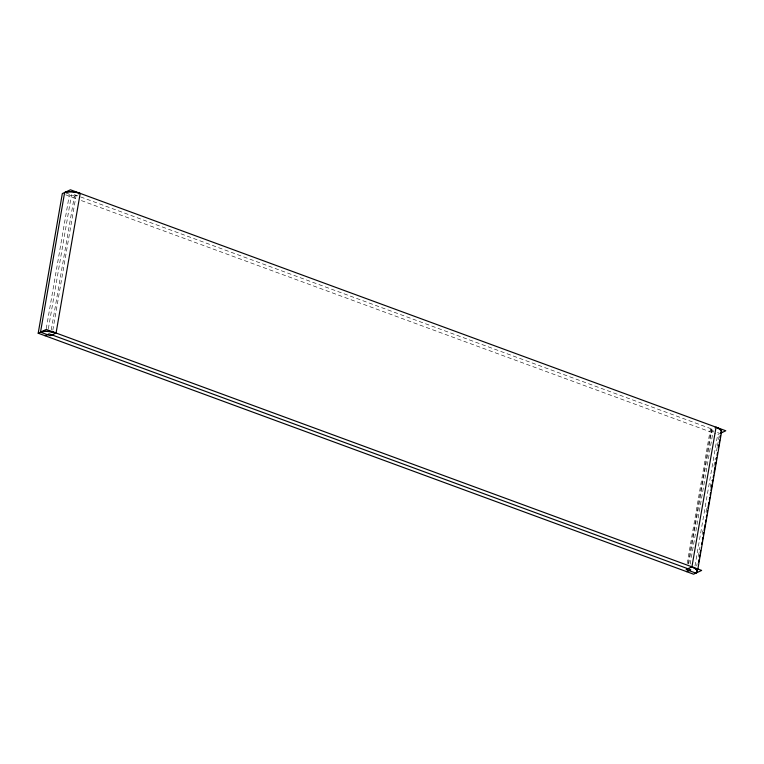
<?xml version="1.0" encoding="UTF-8"?>
<svg xmlns="http://www.w3.org/2000/svg" width="764" height="764" viewBox="0 0 764 764"><rect width="100%" height="100%" fill="white"/><g stroke="black" fill="none" stroke-linecap="round" stroke-linejoin="round"><path stroke-width="0.57" stroke-dasharray="3.82 2.86" d="M46.241 328.682L69.142 196.09L73.201 194.199L713.796 429.75M48.361 328.778L71.463 195.011M51.284 329.857L74.395 196.081L79.026 193.922M52.821 330.22L76.133 195.278M687.142 563.67L710.253 429.903L715.82 427.305M688.154 563.479L710.854 432.052L713.175 430.972L690.073 564.739M688.679 564.033L711.991 429.091M694.982 565.99L717.683 434.563L719.23 433.847M696.711 565.933L697.112 563.593M698.334 556.545L699.948 547.167M702.183 534.256L702.794 530.732M706.031 511.956L706.643 508.442M710.291 487.317L711.504 480.279M713.939 466.193L715.352 457.98M716.575 450.941L717.176 447.417M717.386 446.252L719.211 435.69M66.067 193.025L74.395 196.081M710.253 429.903L713.375 431.049M717.472 432.548L719.612 433.341M65.685 194.81L76.983 198.974M81.366 200.579L715.734 433.847"/><path stroke-width="1.15" d="M38.2 333.219L46.317 329.437L701.677 570.421L693.569 574.203L38.2 333.219L62.323 193.578L70.431 189.797L725.8 430.781L720.729 433.15M698.621 562.037L699.022 559.697M699.432 557.348L699.834 554.998M700.244 552.649L700.645 550.309M701.658 544.436L702.068 542.087M702.469 539.747L702.88 537.398M703.281 535.048L703.692 532.699M704.093 530.359L705.105 524.486M705.516 522.146L705.917 519.797M706.328 517.448L706.729 515.098M707.13 512.759L707.54 510.409M707.941 508.06L708.954 502.196M709.364 499.847L709.766 497.498M710.176 495.158L710.577 492.809M710.988 490.459L712 484.596M712.401 482.246L712.812 479.897M713.213 477.557L713.624 475.208M714.025 472.859L715.037 466.995M715.448 464.646L715.849 462.296M716.25 459.947L716.661 457.607M717.062 455.258L717.472 452.909M718.485 447.045L718.886 444.696M719.296 442.346L719.698 440.007M720.108 437.657L720.509 435.308M697.857 569.161L721.569 431.87M45.028 335.721L49.087 333.839L690.799 569.801L686.74 571.692M719.459 429.148A11.03 3.935 9.8 0 1 720.872 432.376M715.82 427.305A11.03 3.935 9.8 0 1 718.972 428.824M65.026 192.643A11.03 3.935 9.8 0 1 66.01 192.28M66.583 192.127A11.03 3.935 9.8 0 1 79.953 193.493M695.88 573.124A11.489 4.097 9.8 0 0 691.926 566.84L716.049 427.2A11.489 4.097 9.8 0 1 720.786 433.016M64.634 192.499L40.521 332.139A11.489 4.097 9.8 0 1 56.068 333.018L80.191 193.387A11.489 4.097 9.8 0 0 64.634 192.499M55.839 333.133L50.271 335.721L40.912 332.283A11.03 3.935 9.8 0 1 55.839 333.133M691.697 566.945L686.129 569.533L695.498 572.981A11.03 3.935 9.8 0 0 691.697 566.945"/></g></svg>
